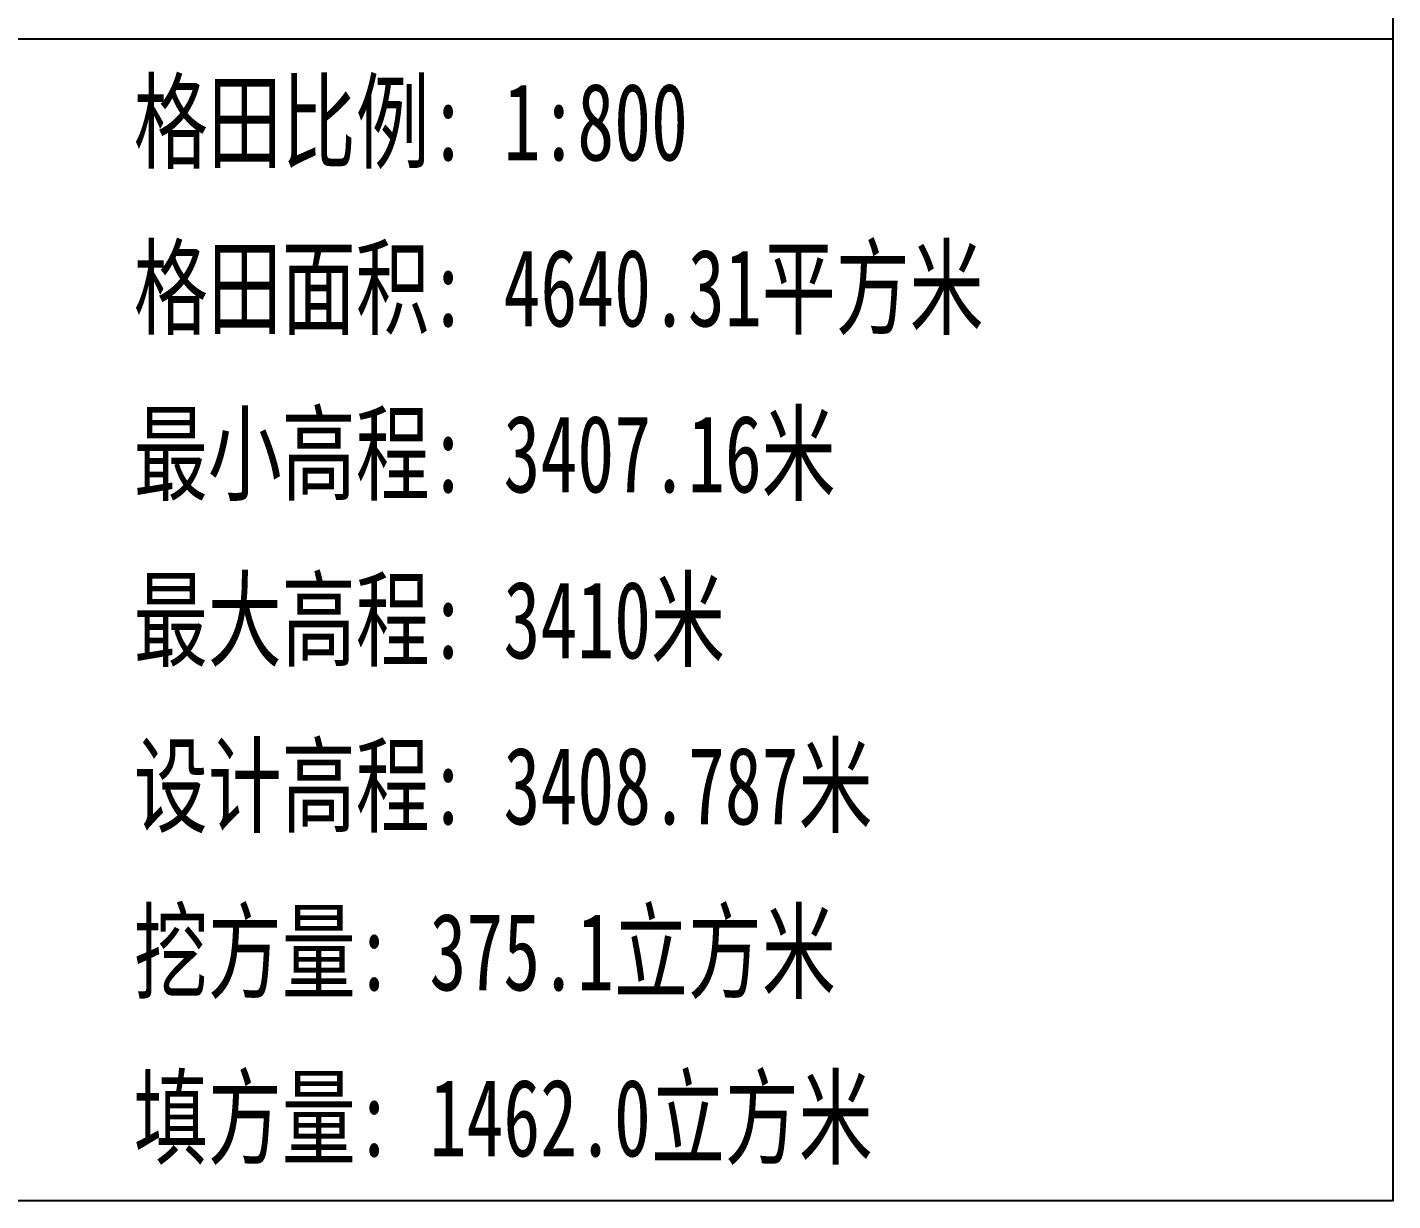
# Model space of a CAD drawing. Extents: x 4283 to 40403, y 1134 to 1764.
# Drawn here: x 6104.6 to 6175.1, y 1554.5 to 1615.1 of the extents above; entities that cross this region are included whole.
import ezdxf
from ezdxf.enums import TextEntityAlignment as Align

# ---------------------------------------------------------------- set-up
doc = ezdxf.new("R2010")
doc.units = 0
doc.layers.add('tdz_土方计算图', color=7, linetype='Continuous')
doc.styles.add('GLand', font='')
doc.styles.get('GLand').set_extended_font_data('FangSong_GB2312')

msp = doc.modelspace()

# ---------------------------------------------------------------- linework, layer by layer
at = {"layer": 'tdz_土方计算图', "linetype": 'Continuous'}
msp.add_lwpolyline([(6045.134, 1714.502), (6175.134, 1714.502), (6175.134, 1554.502), (6045.134, 1554.502)], close=True, dxfattribs=at)
msp.add_lwpolyline([(6045.134, 1614.502), (6175.134, 1614.502)], dxfattribs=at)

# ---------------------------------------------------------------- texts
at = {"layer": 'tdz_土方计算图', "linetype": 'Continuous', "style": 'GLand', "width": 0.7}
for s, p in [('格田比例: 1:800', (6110.134, 1610.216)), ('格田面积: 4640.31平方米', (6110.134, 1601.645)), ('最小高程: 3407.16米', (6110.134, 1593.074)), ('最大高程: 3410米', (6110.134, 1584.503)), ('设计高程: 3408.787米', (6110.134, 1575.932)), ('挖方量: 375.1立方米', (6110.134, 1567.361)), ('填方量: 1462.0立方米', (6110.134, 1558.79))]:
    msp.add_text(s, height=4, dxfattribs=at).set_placement(p, align=Align.MIDDLE_LEFT)

doc.saveas('drawing.dxf')
